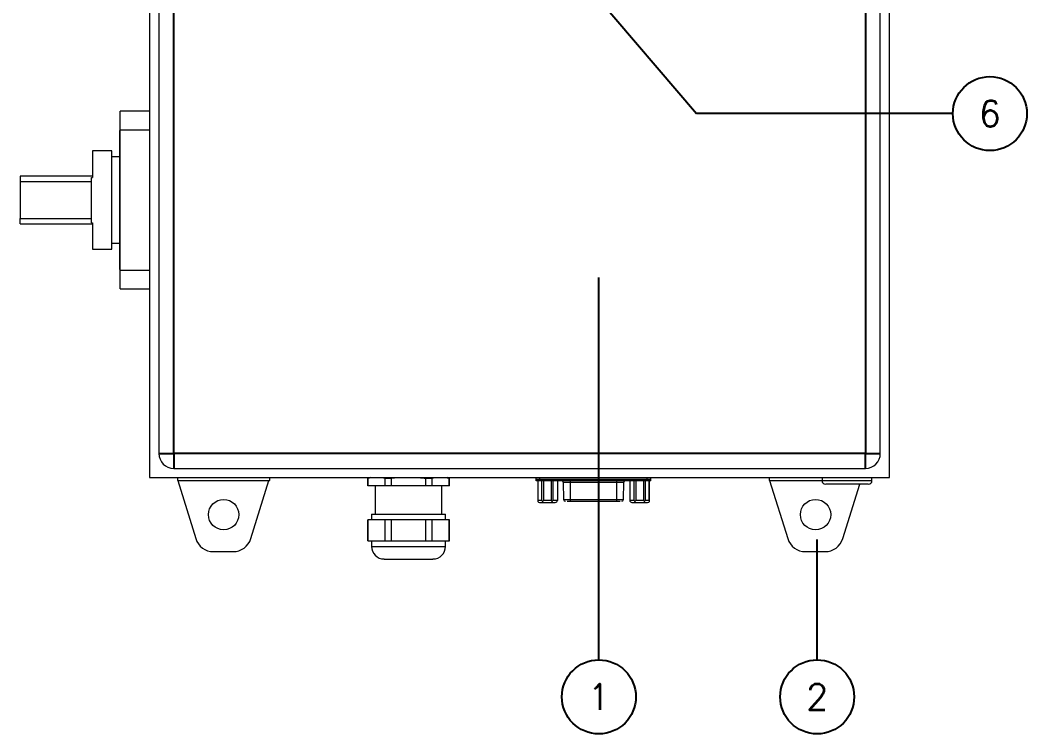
# Model space of a CAD drawing. Extents: x 4137 to 28680, y 2446 to 6814.
# Drawn here: x 10175.3 to 10447.4, y 3357.4 to 3550.3 of the extents above; entities that cross this region are included whole.
import ezdxf
from ezdxf.enums import TextEntityAlignment as Align

# ---------------------------------------------------------------- set-up
doc = ezdxf.new("R2010")
doc.units = 0
doc.header["$LTSCALE"] = 0.5
doc.layers.get('0').update_dxf_attribs({"linetype": 'CONTINUOUS'})
doc.layers.add('DIM', color=5, linetype='CONTINUOUS')
doc.layers.add('VOL', color=2, linetype='CONTINUOUS')
doc.styles.get("Standard").update_dxf_attribs({"font": 'simplex.shx'})

msp = doc.modelspace()

# ---------------------------------------------------------------- linework, layer by layer
at = {"color": 7, "linetype": 'Continuous', "lineweight": 15}
for p, q in [((10210.33, 3726.67), (10210.33, 3426.67)), ((10210.33, 3726.67), (10210.33, 3426.67)), ((10410.33, 3426.67), (10410.33, 3726.67)), ((10410.33, 3426.67), (10410.33, 3726.67)), ((10212.83, 3720.17), (10212.83, 3433.17)), ((10212.83, 3720.17), (10212.83, 3433.17)), ((10407.83, 3433.17), (10407.83, 3720.17)), ((10407.83, 3433.17), (10407.83, 3720.17)), ((10202.33, 3523.97), (10202.23, 3523.97)), ((10202.23, 3523.97), (10202.23, 3520.47)), ((10202.33, 3523.97), (10202.23, 3523.97)), ((10202.23, 3523.97), (10202.23, 3520.47)), ((10210.33, 3525.67), (10202.33, 3525.67)), ((10202.33, 3520.67), (10202.33, 3525.67)), ((10210.33, 3525.67), (10202.33, 3525.67)), ((10202.33, 3520.67), (10202.33, 3525.67)), ((10202.23, 3482.87), (10202.23, 3520.47)), ((10202.23, 3482.87), (10202.23, 3520.47)), ((10202.33, 3520.67), (10210.33, 3520.67)), ((10202.33, 3482.67), (10202.33, 3520.67)), ((10202.33, 3520.67), (10210.33, 3520.67)), ((10202.33, 3482.67), (10202.33, 3520.67)), ((10200.13, 3514.97), (10194.93, 3514.97)), ((10194.93, 3514.97), (10194.93, 3507.8)), ((10200.13, 3514.97), (10194.93, 3514.97)), ((10194.93, 3514.97), (10194.93, 3507.8)), ((10200.13, 3488.37), (10200.13, 3514.97)), ((10200.13, 3488.37), (10200.13, 3514.97)), ((10202.23, 3513.32), (10200.13, 3513.32)), ((10202.23, 3513.32), (10200.13, 3513.32)), ((10194.93, 3508.14), (10175.33, 3508.14)), ((10175.33, 3508.14), (10175.33, 3506.67)), ((10194.93, 3508.14), (10175.33, 3508.14)), ((10175.33, 3508.14), (10175.33, 3506.67)), ((10194.63, 3507.8), (10194.93, 3507.8)), ((10194.63, 3506.67), (10194.63, 3507.8)), ((10194.63, 3507.8), (10194.93, 3507.8)), ((10194.63, 3506.67), (10194.63, 3507.8)), ((10175.33, 3506.67), (10175.33, 3496.68)), ((10175.33, 3506.67), (10194.63, 3506.67)), ((10175.33, 3506.67), (10175.33, 3496.68)), ((10175.33, 3506.67), (10194.63, 3506.67)), ((10194.63, 3496.68), (10194.63, 3506.67)), ((10194.63, 3496.68), (10194.63, 3506.67)), ((10175.33, 3496.68), (10194.63, 3496.68)), ((10175.33, 3495.21), (10175.33, 3496.68)), ((10175.33, 3496.68), (10194.63, 3496.68)), ((10175.33, 3495.21), (10175.33, 3496.68)), ((10175.33, 3495.21), (10194.93, 3495.21)), ((10175.33, 3495.21), (10194.93, 3495.21)), ((10194.63, 3495.55), (10194.63, 3496.68)), ((10194.63, 3495.55), (10194.63, 3496.68)), ((10194.63, 3495.55), (10194.93, 3495.55)), ((10194.63, 3495.55), (10194.93, 3495.55)), ((10194.93, 3495.55), (10194.93, 3488.37)), ((10194.93, 3495.55), (10194.93, 3488.37)), ((10200.13, 3490.02), (10202.23, 3490.02)), ((10200.13, 3490.02), (10202.23, 3490.02)), ((10194.93, 3488.37), (10200.13, 3488.37)), ((10194.93, 3488.37), (10200.13, 3488.37)), ((10202.23, 3482.87), (10202.23, 3479.37)), ((10202.23, 3482.87), (10202.23, 3479.37)), ((10210.33, 3482.67), (10202.33, 3482.67)), ((10202.33, 3477.67), (10202.33, 3482.67)), ((10210.33, 3482.67), (10202.33, 3482.67)), ((10202.33, 3477.67), (10202.33, 3482.67)), ((10202.23, 3479.37), (10202.33, 3479.37)), ((10202.23, 3479.37), (10202.33, 3479.37)), ((10202.33, 3477.67), (10210.33, 3477.67)), ((10202.33, 3477.67), (10210.33, 3477.67)), ((10216.83, 3429.17), (10403.83, 3429.17)), ((10216.83, 3429.17), (10403.83, 3429.17)), ((10210.33, 3426.67), (10410.33, 3426.67)), ((10210.33, 3426.67), (10410.33, 3426.67)), ((10217.83, 3426.67), (10217.83, 3425.85)), ((10217.83, 3426.67), (10217.83, 3425.85)), ((10242.83, 3425.85), (10242.83, 3426.67)), ((10242.83, 3425.85), (10242.83, 3426.67)), ((10269.9, 3426.67), (10269.29, 3426.51)), ((10269.9, 3426.67), (10269.29, 3426.51)), ((10269.29, 3426.51), (10269.29, 3424.43)), ((10269.29, 3426.51), (10269.34, 3426.51)), ((10269.29, 3426.51), (10269.29, 3424.43)), ((10269.29, 3426.51), (10269.34, 3426.51)), ((10269.34, 3426.51), (10270.2, 3426.67)), ((10269.34, 3426.51), (10270.2, 3426.67)), ((10269.34, 3424.43), (10269.34, 3426.51)), ((10269.34, 3424.43), (10269.34, 3426.51)), ((10273.99, 3426.51), (10275.67, 3426.51)), ((10273.99, 3424.43), (10273.99, 3426.51)), ((10273.99, 3426.51), (10275.67, 3426.51)), ((10273.99, 3424.43), (10273.99, 3426.51)), ((10275.67, 3426.51), (10277.39, 3426.67)), ((10275.67, 3426.51), (10277.39, 3426.67)), ((10275.67, 3424.43), (10275.67, 3426.51)), ((10275.67, 3424.43), (10275.67, 3426.51)), ((10284.98, 3424.43), (10284.98, 3426.51)), ((10284.98, 3426.51), (10286.66, 3426.51)), ((10284.98, 3424.43), (10284.98, 3426.51)), ((10284.98, 3426.51), (10286.66, 3426.51)), ((10286.66, 3426.51), (10287.52, 3426.67)), ((10286.66, 3426.51), (10287.52, 3426.67)), ((10286.66, 3424.43), (10286.66, 3426.51)), ((10286.66, 3424.43), (10286.66, 3426.51)), ((10291.36, 3426.51), (10290.75, 3426.67)), ((10291.36, 3426.51), (10290.75, 3426.67)), ((10291.32, 3424.43), (10291.32, 3426.51)), ((10291.32, 3426.51), (10291.36, 3426.51)), ((10291.32, 3424.43), (10291.32, 3426.51)), ((10291.32, 3426.51), (10291.36, 3426.51)), ((10291.36, 3424.43), (10291.36, 3426.51)), ((10291.36, 3424.43), (10291.36, 3426.51)), ((10314.83, 3426.27), (10314.83, 3426.67)), ((10314.83, 3426.27), (10315.83, 3426.27)), ((10314.83, 3425.77), (10314.83, 3426.17)), ((10315.83, 3426.17), (10314.83, 3426.17)), ((10315.83, 3426.27), (10315.83, 3426.67)), ((10315.83, 3426.27), (10344.83, 3426.27)), ((10315.83, 3425.77), (10315.83, 3426.17)), ((10344.83, 3426.17), (10315.83, 3426.17)), ((10316.33, 3426.27), (10316.33, 3426.17)), ((10319.33, 3426.17), (10319.33, 3426.27)), ((10322.9, 3426.27), (10322.9, 3426.17)), ((10337.76, 3426.17), (10337.76, 3426.27)), ((10341.33, 3426.27), (10341.33, 3426.17)), ((10344.33, 3426.17), (10344.33, 3426.27)), ((10344.83, 3426.27), (10344.83, 3426.67)), ((10344.83, 3426.27), (10345.83, 3426.27)), ((10344.83, 3426.17), (10344.83, 3425.77)), ((10345.83, 3426.17), (10344.83, 3426.17)), ((10345.83, 3426.27), (10345.83, 3426.67)), ((10345.83, 3425.77), (10345.83, 3426.17)), ((10377.83, 3426.67), (10377.83, 3425.85)), ((10377.83, 3426.67), (10377.83, 3425.85)), ((10392.08, 3426.67), (10392.08, 3425.87)), ((10392.08, 3426.67), (10392.08, 3425.87)), ((10405.58, 3425.87), (10405.58, 3426.67)), ((10405.58, 3425.87), (10405.58, 3426.67)), ((10217.83, 3425.85), (10217.91, 3425.85)), ((10217.83, 3425.85), (10217.91, 3425.85)), ((10217.91, 3425.85), (10242.57, 3425.85)), ((10217.91, 3425.85), (10222.81, 3410.18)), ((10217.91, 3425.85), (10242.57, 3425.85)), ((10217.91, 3425.85), (10222.81, 3410.18)), ((10237.67, 3410.18), (10242.57, 3425.85)), ((10237.67, 3410.18), (10242.57, 3425.85)), ((10242.57, 3425.85), (10242.83, 3425.85)), ((10242.57, 3425.85), (10242.83, 3425.85)), ((10269.34, 3424.43), (10269.29, 3424.43)), ((10269.34, 3424.43), (10269.29, 3424.43)), ((10273.99, 3424.43), (10269.34, 3424.43)), ((10273.99, 3424.43), (10269.34, 3424.43)), ((10271.32, 3424.43), (10271.32, 3416.77)), ((10271.32, 3424.43), (10271.32, 3416.77)), ((10275.67, 3424.43), (10273.99, 3424.43)), ((10275.67, 3424.43), (10273.99, 3424.43)), ((10284.98, 3424.43), (10275.67, 3424.43)), ((10284.98, 3424.43), (10275.67, 3424.43)), ((10286.66, 3424.43), (10284.98, 3424.43)), ((10286.66, 3424.43), (10284.98, 3424.43)), ((10291.32, 3424.43), (10286.66, 3424.43)), ((10291.32, 3424.43), (10286.66, 3424.43)), ((10289.34, 3416.77), (10289.34, 3424.43)), ((10289.34, 3416.77), (10289.34, 3424.43)), ((10291.36, 3424.43), (10291.32, 3424.43)), ((10291.36, 3424.43), (10291.32, 3424.43)), ((10315.83, 3425.77), (10314.83, 3425.77)), ((10315.22, 3425.77), (10315.22, 3420.22)), ((10315.29, 3425.77), (10315.29, 3420.47)), ((10344.83, 3425.77), (10315.83, 3425.77)), ((10316.35, 3420.47), (10316.35, 3425.77)), ((10316.78, 3425.77), (10316.78, 3420.47)), ((10318.91, 3420.47), (10318.91, 3425.77)), ((10319.34, 3425.77), (10319.34, 3420.47)), ((10320.54, 3425.77), (10320.54, 3420.47)), ((10322.1, 3425.48), (10322.23, 3420.76)), ((10324.1, 3425.48), (10324.1, 3425.77)), ((10324.1, 3425.48), (10336.56, 3425.48)), ((10324.1, 3420.76), (10324.1, 3425.48)), ((10336.56, 3425.77), (10336.56, 3425.48)), ((10336.56, 3425.48), (10336.56, 3420.76)), ((10338.42, 3420.76), (10338.55, 3425.48)), ((10340.11, 3425.77), (10340.11, 3420.47)), ((10341.31, 3420.47), (10341.31, 3425.77)), ((10341.75, 3425.77), (10341.75, 3420.47)), ((10343.87, 3420.47), (10343.87, 3425.77)), ((10344.3, 3425.77), (10344.3, 3420.47)), ((10345.83, 3425.77), (10344.83, 3425.77)), ((10345.36, 3420.47), (10345.36, 3425.77)), ((10345.43, 3420.22), (10345.43, 3425.77)), ((10377.83, 3425.85), (10377.91, 3425.85)), ((10377.83, 3425.85), (10377.91, 3425.85)), ((10377.91, 3425.85), (10392.08, 3425.85)), ((10377.91, 3425.85), (10382.81, 3410.18)), ((10377.91, 3425.85), (10392.08, 3425.85)), ((10377.91, 3425.85), (10382.81, 3410.18)), ((10397.67, 3410.18), (10402.26, 3424.87)), ((10397.67, 3410.18), (10402.26, 3424.87)), ((10324.1, 3420.76), (10336.56, 3420.76)), ((10324.1, 3420.27), (10324.1, 3420.76)), ((10336.56, 3420.76), (10336.56, 3420.27)), ((10316.35, 3420.47), (10315.29, 3420.47)), ((10315.72, 3419.97), (10316.78, 3419.97)), ((10316.53, 3420.22), (10316.78, 3420.47)), ((10318.91, 3420.47), (10316.78, 3420.47)), ((10316.78, 3419.97), (10318.91, 3419.97)), ((10318.91, 3419.97), (10319.97, 3419.97)), ((10320.54, 3420.47), (10319.34, 3420.47)), ((10322.74, 3420.27), (10322.73, 3420.27)), ((10323.18, 3420.27), (10324.1, 3420.27)), ((10324.1, 3420.27), (10336.56, 3420.27)), ((10336.56, 3420.27), (10337.48, 3420.27)), ((10337.92, 3420.27), (10337.91, 3420.27)), ((10341.31, 3420.47), (10340.11, 3420.47)), ((10340.69, 3419.97), (10341.75, 3419.97)), ((10343.87, 3420.47), (10341.75, 3420.47)), ((10341.75, 3419.97), (10343.87, 3419.97)), ((10343.87, 3419.97), (10344.93, 3419.97)), ((10345.36, 3420.47), (10344.3, 3420.47)), ((10269.29, 3415.23), (10269.29, 3409.62)), ((10269.34, 3415.23), (10269.29, 3415.23)), ((10269.29, 3415.23), (10269.29, 3409.62)), ((10269.34, 3415.23), (10269.29, 3415.23)), ((10269.34, 3409.62), (10269.34, 3415.23)), ((10271.67, 3415.23), (10269.34, 3415.23)), ((10269.34, 3409.62), (10269.34, 3415.23)), ((10271.67, 3415.23), (10269.34, 3415.23)), ((10270.33, 3416.77), (10270.33, 3415.23)), ((10270.33, 3416.77), (10271.67, 3416.77)), ((10270.33, 3416.77), (10270.33, 3415.23)), ((10270.33, 3416.77), (10271.67, 3416.77)), ((10271.67, 3416.77), (10290.33, 3416.77)), ((10271.67, 3416.77), (10290.33, 3416.77)), ((10273.99, 3415.23), (10271.67, 3415.23)), ((10273.99, 3415.23), (10271.67, 3415.23)), ((10273.99, 3409.62), (10273.99, 3415.23)), ((10275.67, 3415.23), (10273.99, 3415.23)), ((10273.99, 3409.62), (10273.99, 3415.23)), ((10275.67, 3415.23), (10273.99, 3415.23)), ((10275.67, 3409.62), (10275.67, 3415.23)), ((10280.33, 3415.23), (10275.67, 3415.23)), ((10275.67, 3409.62), (10275.67, 3415.23)), ((10280.33, 3415.23), (10275.67, 3415.23)), ((10284.98, 3415.23), (10280.33, 3415.23)), ((10284.98, 3415.23), (10280.33, 3415.23)), ((10284.98, 3409.62), (10284.98, 3415.23)), ((10286.66, 3415.23), (10284.98, 3415.23)), ((10284.98, 3409.62), (10284.98, 3415.23)), ((10286.66, 3415.23), (10284.98, 3415.23)), ((10286.66, 3409.62), (10286.66, 3415.23)), ((10288.99, 3415.23), (10286.66, 3415.23)), ((10286.66, 3409.62), (10286.66, 3415.23)), ((10288.99, 3415.23), (10286.66, 3415.23)), ((10291.32, 3415.23), (10288.99, 3415.23)), ((10291.32, 3415.23), (10288.99, 3415.23)), ((10290.33, 3415.23), (10290.33, 3416.77)), ((10290.33, 3415.23), (10290.33, 3416.77)), ((10291.32, 3409.62), (10291.32, 3415.23)), ((10291.36, 3415.23), (10291.32, 3415.23)), ((10291.32, 3409.62), (10291.32, 3415.23)), ((10291.36, 3415.23), (10291.32, 3415.23)), ((10291.36, 3409.62), (10291.36, 3415.23)), ((10291.36, 3409.62), (10291.36, 3415.23)), ((10269.29, 3409.62), (10269.34, 3409.62)), ((10269.29, 3409.62), (10269.34, 3409.62)), ((10269.34, 3409.62), (10271.67, 3409.62)), ((10269.34, 3409.62), (10271.67, 3409.62)), ((10270.33, 3409.62), (10270.33, 3408.08)), ((10270.33, 3409.62), (10270.33, 3408.08)), ((10271.67, 3409.62), (10273.99, 3409.62)), ((10271.67, 3409.62), (10273.99, 3409.62)), ((10273.99, 3409.62), (10275.67, 3409.62)), ((10273.99, 3409.62), (10275.67, 3409.62)), ((10275.67, 3409.62), (10280.33, 3409.62)), ((10275.67, 3409.62), (10280.33, 3409.62)), ((10280.33, 3409.62), (10284.98, 3409.62)), ((10280.33, 3409.62), (10284.98, 3409.62)), ((10284.98, 3409.62), (10286.66, 3409.62)), ((10284.98, 3409.62), (10286.66, 3409.62)), ((10286.66, 3409.62), (10288.99, 3409.62)), ((10286.66, 3409.62), (10288.99, 3409.62)), ((10288.99, 3409.62), (10291.32, 3409.62)), ((10288.99, 3409.62), (10291.32, 3409.62)), ((10290.33, 3408.08), (10290.33, 3409.62)), ((10290.33, 3408.08), (10290.33, 3409.62)), ((10291.32, 3409.62), (10291.36, 3409.62)), ((10291.32, 3409.62), (10291.36, 3409.62)), ((10227.58, 3406.67), (10232.9, 3406.67)), ((10227.58, 3406.67), (10232.9, 3406.67)), ((10273.73, 3404.67), (10274.61, 3404.67)), ((10273.73, 3404.67), (10274.61, 3404.67)), ((10274.61, 3404.67), (10286.92, 3404.67)), ((10274.61, 3404.67), (10286.92, 3404.67)), ((10387.58, 3406.67), (10392.9, 3406.67)), ((10387.58, 3406.67), (10392.9, 3406.67))]:
    msp.add_line(p, q, dxfattribs=at)
at = {"color": 8, "linetype": 'Continuous', "lineweight": 15}
for p, q in [((10202.23, 3520.47), (10202.33, 3520.47)), ((10202.23, 3520.47), (10202.33, 3520.47)), ((10202.33, 3482.87), (10202.23, 3482.87)), ((10202.33, 3482.87), (10202.23, 3482.87)), ((10324.1, 3426.17), (10324.1, 3426.27)), ((10336.56, 3426.17), (10336.56, 3426.27)), ((10322.1, 3425.48), (10324.1, 3425.48)), ((10336.56, 3425.48), (10338.55, 3425.48)), ((10392.08, 3425.87), (10405.58, 3425.87)), ((10392.08, 3425.87), (10405.58, 3425.87)), ((10322.23, 3420.76), (10324.1, 3420.76)), ((10336.56, 3420.76), (10338.42, 3420.76)), ((10270.33, 3408.08), (10271.67, 3408.08)), ((10270.33, 3408.08), (10271.67, 3408.08)), ((10271.67, 3408.08), (10290.33, 3408.08)), ((10271.67, 3408.08), (10290.33, 3408.08))]:
    msp.add_line(p, q, dxfattribs=at)
at = {"color": 7, "linetype": 'Continuous', "lineweight": 15, "flags": 128}
for points in [[(10318.91, 3420.47), (10318.99, 3420.39), (10319.08, 3420.3), (10319.16, 3420.22)], [(10341.5, 3420.22), (10341.58, 3420.3), (10341.66, 3420.39), (10341.75, 3420.47)], [(10343.87, 3420.47), (10343.96, 3420.39), (10344.04, 3420.3), (10344.12, 3420.22)]]:
    msp.add_lwpolyline(points, dxfattribs=at)
at = {"color": 7, "linetype": 'Continuous', "lineweight": 15}
for centre in [(10230.33, 3416.67), (10230.33, 3416.67), (10390.33, 3416.67), (10390.33, 3416.67)]:
    msp.add_circle(centre, 4.1, dxfattribs=at)
for centre, radius, start, end in [((10216.83, 3433.17), 4, 180, 270), ((10216.83, 3433.17), 4, 180, 270), ((10403.83, 3433.17), 4, 270, 0), ((10403.83, 3433.17), 4, 270, 0), ((10321.8, 3425.47), 0.3, 1.5, 90), ((10338.85, 3425.47), 0.3, 90, 178.5), ((10393.08, 3425.87), 1, 180, 270), ((10393.08, 3425.87), 1, 180, 270), ((10404.58, 3425.87), 1, 270, 0), ((10404.58, 3425.87), 1, 270, 0), ((10322.73, 3420.77), 0.5, 181.5, 270), ((10337.93, 3420.77), 0.5, 270, 358.5), ((10227.58, 3411.67), 5, 197.354, 270), ((10227.58, 3411.67), 5, 197.354, 270), ((10232.9, 3411.67), 5, 270, 342.646), ((10232.9, 3411.67), 5, 270, 342.646), ((10387.58, 3411.67), 5, 197.354, 270), ((10387.58, 3411.67), 5, 197.354, 270), ((10392.9, 3411.67), 5, 270, 342.646), ((10392.9, 3411.67), 5, 270, 342.646), ((10273.73, 3408.08), 3.4, 180, 270), ((10273.73, 3408.08), 3.4, 180, 270), ((10286.92, 3408.08), 3.4, 270, 0), ((10286.92, 3408.08), 3.4, 270, 0)]:
    msp.add_arc(centre, radius, start, end, dxfattribs=at)
for centre, major_axis, ratio, start_param, end_param in [((10315.72, 3420.47), (0.433, 0.433), 0.57735, 2.094395, 2.617994), ((10315.72, 3420.47), (0.577, 0), 0.866025, 3.665191, 4.712389), ((10316.78, 3420.47), (-0.433, 0.433), 0.57735, 1.047198, 1.570796), ((10316.78, 3420.47), (0, 0.5), 0.57735, 2.094395, 3.141593), ((10318.91, 3420.47), (0, 0.5), 0.57735, 3.141593, 4.18879), ((10318.91, 3420.47), (0.433, 0.433), 0.57735, 4.712389, 5.235988), ((10319.97, 3420.47), (-0.577, 0), 0.866025, 1.570796, 3.141593), ((10340.69, 3420.47), (0.577, 0), 0.866025, 3.141593, 4.712389), ((10341.75, 3420.47), (-0.433, 0.433), 0.57735, 1.047198, 1.570796), ((10341.75, 3420.47), (0, 0.5), 0.57735, 2.094395, 3.141593), ((10343.87, 3420.47), (0, 0.5), 0.57735, 3.141593, 4.18879), ((10343.87, 3420.47), (0.433, 0.433), 0.57735, 4.712389, 5.235988), ((10344.93, 3420.47), (-0.577, 0), 0.866025, 1.570796, 2.617994), ((10344.93, 3420.47), (0.433, -0.433), 0.57735, 0.523599, 1.047198)]:
    msp.add_ellipse(centre, major_axis=major_axis, ratio=ratio, start_param=start_param, end_param=end_param, dxfattribs=at)
for points, knots in [([(10273.14, 3426.67), (10273.38, 3426.63), (10273.67, 3426.58), (10273.95, 3426.52), (10273.99, 3426.51)], [0, 0, 0, 0, 0.85551, 1, 1, 1, 1]), ([(10273.14, 3426.67), (10273.38, 3426.63), (10273.67, 3426.58), (10273.95, 3426.52), (10273.99, 3426.51)], [0, 0, 0, 0, 0.85551, 1, 1, 1, 1]), ([(10283.27, 3426.67), (10283.68, 3426.64), (10284.25, 3426.59), (10284.82, 3426.53), (10284.98, 3426.51)], [0, 0, 0, 0, 0.71857, 1, 1, 1, 1]), ([(10283.27, 3426.67), (10283.68, 3426.64), (10284.25, 3426.59), (10284.82, 3426.53), (10284.98, 3426.51)], [0, 0, 0, 0, 0.71857, 1, 1, 1, 1]), ([(10290.46, 3426.67), (10290.66, 3426.64), (10290.95, 3426.59), (10291.23, 3426.53), (10291.32, 3426.51)], [0, 0, 0, 0, 0.718571, 1, 1, 1, 1]), ([(10290.46, 3426.67), (10290.66, 3426.64), (10290.95, 3426.59), (10291.23, 3426.53), (10291.32, 3426.51)], [0, 0, 0, 0, 0.718571, 1, 1, 1, 1]), ([(10404.58, 3424.87), (10404.58, 3424.87), (10403.97, 3424.87), (10401.81, 3424.87), (10400.35, 3424.87), (10397.3, 3424.87), (10395.84, 3424.87), (10393.68, 3424.87), (10393.08, 3424.87), (10393.08, 3424.87)], [0, 0, 0, 0, 0.25, 0.25, 0.5, 0.5, 0.75, 0.75, 1, 1, 1, 1]), ([(10404.58, 3424.87), (10404.58, 3424.87), (10403.97, 3424.87), (10401.81, 3424.87), (10400.35, 3424.87), (10397.3, 3424.87), (10395.84, 3424.87), (10393.68, 3424.87), (10393.08, 3424.87), (10393.08, 3424.87)], [0, 0, 0, 0, 0.25, 0.25, 0.5, 0.5, 0.75, 0.75, 1, 1, 1, 1]), ([(10323.18, 3420.27), (10323.21, 3420.27), (10323.31, 3420.27), (10323.52, 3420.27), (10323.8, 3420.27), (10324, 3420.27), (10324.1, 3420.27)], [0, 0, 0, 0, 0.125546, 0.416855, 0.708422, 1, 1, 1, 1]), ([(10336.56, 3420.27), (10336.65, 3420.27), (10336.85, 3420.27), (10337.13, 3420.27), (10337.37, 3420.27), (10337.49, 3420.27), (10337.55, 3420.27)], [0, 0, 0, 0, 0.266118, 0.531745, 0.797864, 1, 1, 1, 1])]:
    msp.add_open_spline(points, degree=3, knots=knots, dxfattribs=at)
at = {"layer": 'DIM'}
for p, q in [((10326.47, 3562.12), (10358.15, 3525.02)), ((10326.47, 3562.12), (10358.15, 3525.02)), ((10427.45, 3525.02), (10358.15, 3525.02)), ((10427.45, 3525.02), (10358.15, 3525.02)), ((10331.76, 3377.43), (10331.76, 3480.76)), ((10331.76, 3377.43), (10331.76, 3480.76)), ((10390.77, 3377.43), (10390.77, 3409.93)), ((10390.77, 3377.43), (10390.77, 3409.93))]:
    msp.add_line(p, q, dxfattribs=at)
for centre in [(10437.45, 3525.02), (10437.45, 3525.02), (10331.76, 3367.43), (10331.76, 3367.43), (10390.77, 3367.43), (10390.77, 3367.43)]:
    msp.add_circle(centre, 10, dxfattribs=at)
at = {"layer": 'VOL'}
for p, q in [((10216.83, 3433.17), (10216.83, 3720.17)), ((10216.83, 3433.17), (10216.83, 3720.17)), ((10403.83, 3720.17), (10403.83, 3433.17)), ((10403.83, 3720.17), (10403.83, 3433.17)), ((10212.83, 3433.17), (10216.83, 3433.17)), ((10212.83, 3433.17), (10216.83, 3433.17)), ((10216.83, 3433.17), (10216.83, 3429.17)), ((10403.83, 3433.17), (10216.83, 3433.17)), ((10216.83, 3433.17), (10216.83, 3429.17)), ((10403.83, 3433.17), (10216.83, 3433.17)), ((10403.83, 3433.17), (10407.83, 3433.17)), ((10403.83, 3429.17), (10403.83, 3433.17)), ((10403.83, 3433.17), (10407.83, 3433.17)), ((10403.83, 3429.17), (10403.83, 3433.17))]:
    msp.add_line(p, q, dxfattribs=at)

# ---------------------------------------------------------------- texts
at = {"layer": 'DIM'}
for s, p in [('6', (10437.45, 3525.02)), ('6', (10437.45, 3525.02)), ('1', (10331.76, 3367.43)), ('1', (10331.76, 3367.43)), ('2', (10390.77, 3367.43)), ('2', (10390.77, 3367.43))]:
    msp.add_text(s, height=7, dxfattribs=at).set_placement(p, align=Align.MIDDLE)

doc.saveas('drawing.dxf')
